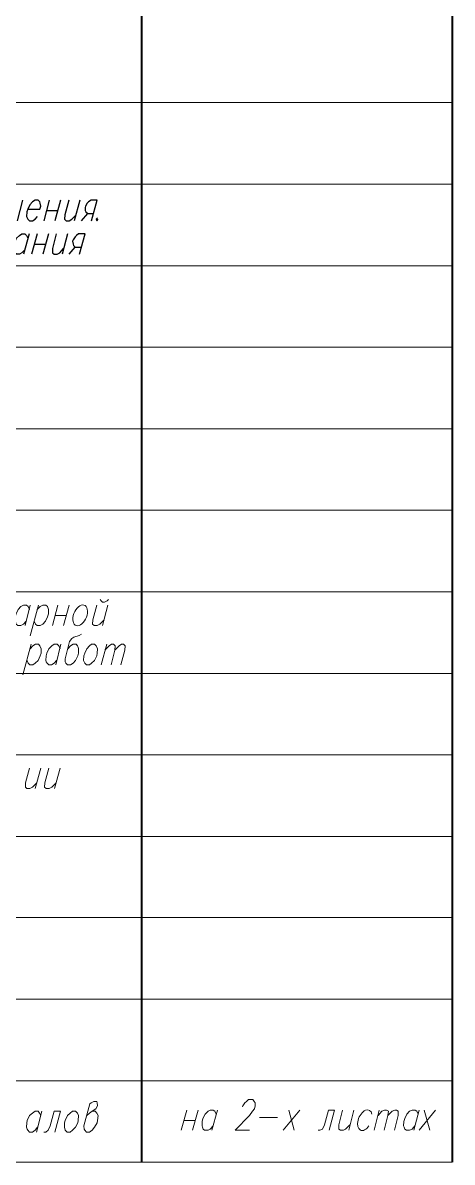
# Model space of a CAD drawing. Header units: millimetres. Extents: x 2185 to 4647, y 1259 to 2456.
# Drawn here: x 3978.1 to 3999.1, y 2339.2 to 2395.2 of the extents above; entities that cross this region are included whole.
import ezdxf

# ---------------------------------------------------------------- set-up
doc = ezdxf.new("R2010")
doc.units = ezdxf.units.MM
doc.layers.add('PDF _0', color=7, linetype='Continuous')
doc.layers.add('PDF _текст', color=7, linetype='Continuous')

msp = doc.modelspace()

# ---------------------------------------------------------------- linework, layer by layer
at = {"layer": 'PDF _0', "lineweight": 40}
for points in [[(3906.657, 2339.25), (3906.657, 2418.503), (3999.14, 2418.503), (3999.14, 2339.25)], [(3983.899, 2418.503), (3983.899, 2339.25)]]:
    msp.add_lwpolyline(points, dxfattribs=at)
at = {"layer": 'PDF _0', "lineweight": 20}
for points in [[(3906.657, 2391.238), (3999.14, 2391.238)], [(3906.657, 2387.237), (3999.14, 2387.237)], [(3906.657, 2383.237), (3999.14, 2383.237)], [(3906.657, 2379.236), (3999.14, 2379.236)], [(3906.657, 2375.235), (3999.14, 2375.235)], [(3906.657, 2371.234), (3999.14, 2371.234)], [(3906.657, 2367.234), (3999.14, 2367.234)], [(3978.226, 2365.794), (3978.099, 2365.646), (3977.972, 2365.583), (3977.823, 2365.583), (3977.739, 2365.646), (3977.718, 2365.71), (3977.675, 2365.794), (3977.696, 2366.006), (3977.739, 2366.154), (3977.845, 2366.366), (3977.972, 2366.514), (3978.099, 2366.577), (3978.247, 2366.577), (3978.331, 2366.514), (3978.395, 2366.366)], [(3978.437, 2366.577), (3978.183, 2365.583)], [(3978.84, 2366.577), (3978.437, 2365.075)], [(3978.776, 2366.366), (3978.924, 2366.514), (3979.051, 2366.577), (3979.199, 2366.577), (3979.284, 2366.514), (3979.326, 2366.366), (3979.326, 2366.154), (3979.284, 2366.006), (3979.178, 2365.794), (3979.051, 2365.646), (3978.924, 2365.583), (3978.776, 2365.583), (3978.691, 2365.646), (3978.628, 2365.794)], [(3979.792, 2366.577), (3979.517, 2365.583)], [(3980.342, 2366.577), (3980.067, 2365.583)], [(3981.697, 2366.577), (3981.507, 2365.858), (3981.486, 2365.646), (3981.57, 2365.583), (3981.718, 2365.583), (3981.845, 2365.646), (3982.057, 2365.858)], [(3981.867, 2366.853), (3981.909, 2366.789), (3981.972, 2366.726), (3982.078, 2366.726), (3982.205, 2366.789), (3982.269, 2366.853)], [(3982.248, 2366.577), (3981.972, 2365.583)], [(3979.665, 2366.069), (3980.215, 2366.069)], [(3980.956, 2365.159), (3980.829, 2365.096), (3980.575, 2365.011), (3980.469, 2364.948), (3980.364, 2364.799), (3980.152, 2363.953), (3980.152, 2363.804), (3980.173, 2363.741), (3980.258, 2363.656), (3980.406, 2363.656), (3980.533, 2363.741), (3980.66, 2363.868), (3980.766, 2364.101), (3980.808, 2364.228), (3980.808, 2364.439), (3980.787, 2364.524), (3980.745, 2364.588), (3980.681, 2364.672), (3980.533, 2364.672), (3980.406, 2364.588), (3980.279, 2364.439)], [(3978.48, 2364.672), (3978.077, 2363.169)], [(3978.437, 2364.439), (3978.564, 2364.588), (3978.691, 2364.672), (3978.84, 2364.672), (3978.903, 2364.588), (3978.967, 2364.439), (3978.967, 2364.228), (3978.924, 2364.101), (3978.818, 2363.868), (3978.67, 2363.741), (3978.564, 2363.656), (3978.416, 2363.656), (3978.331, 2363.741), (3978.289, 2363.868)], [(3979.729, 2363.868), (3979.602, 2363.741), (3979.475, 2363.656), (3979.348, 2363.656), (3979.263, 2363.741), (3979.221, 2363.804), (3979.199, 2363.868), (3979.221, 2364.101), (3979.242, 2364.228), (3979.348, 2364.439), (3979.496, 2364.588), (3979.602, 2364.672), (3979.75, 2364.672), (3979.834, 2364.588), (3979.898, 2364.439)], [(3979.94, 2364.672), (3979.686, 2363.656)], [(3982.184, 2364.672), (3981.909, 2363.656)], [(3982.099, 2364.376), (3982.311, 2364.588), (3982.417, 2364.672), (3982.523, 2364.672), (3982.607, 2364.588), (3982.586, 2364.376), (3982.396, 2363.656)], [(3982.586, 2364.376), (3982.798, 2364.588), (3982.904, 2364.672), (3983.01, 2364.672), (3983.094, 2364.588), (3983.073, 2364.376), (3982.883, 2363.656)], [(3906.657, 2363.233), (3999.14, 2363.233)], [(3906.657, 2359.232), (3999.14, 2359.232)], [(3978.395, 2358.576), (3978.204, 2357.856), (3978.204, 2357.645), (3978.268, 2357.581), (3978.416, 2357.581), (3978.543, 2357.645), (3978.755, 2357.856)], [(3978.945, 2358.576), (3978.67, 2357.581)], [(3979.348, 2358.576), (3979.157, 2357.856), (3979.136, 2357.645), (3979.221, 2357.581), (3979.369, 2357.581), (3979.496, 2357.645), (3979.707, 2357.856)], [(3979.898, 2358.576), (3979.623, 2357.581)], [(3906.657, 2355.231), (3999.14, 2355.231)], [(3906.657, 2351.252), (3999.14, 2351.252)], [(3906.657, 2347.251), (3999.14, 2347.251)], [(3906.657, 2343.25), (3999.14, 2343.25)], [(3988.852, 2341.959), (3988.873, 2342.023), (3988.958, 2342.171), (3989.042, 2342.234), (3989.148, 2342.319), (3989.36, 2342.319), (3989.424, 2342.234), (3989.466, 2342.171), (3989.466, 2342.023), (3989.445, 2341.874), (3989.339, 2341.747), (3989.191, 2341.536), (3988.492, 2340.816), (3989.191, 2340.816)], [(3986.121, 2341.811), (3985.846, 2340.816)], [(3985.973, 2341.303), (3986.523, 2341.303)], [(3986.672, 2341.811), (3986.396, 2340.816)], [(3987.413, 2341.028), (3987.264, 2340.879), (3987.159, 2340.816), (3986.989, 2340.816), (3986.926, 2340.879), (3986.883, 2340.964), (3986.862, 2341.028), (3986.862, 2341.239), (3986.905, 2341.388), (3987.01, 2341.599), (3987.159, 2341.747), (3987.264, 2341.811), (3987.413, 2341.811), (3987.497, 2341.747), (3987.561, 2341.599)], [(3987.624, 2341.811), (3987.349, 2340.816)], [(3989.678, 2341.451), (3990.567, 2341.451)], [(3991.667, 2341.811), (3990.842, 2340.816)], [(3991.117, 2341.811), (3991.392, 2340.816)], [(3993.107, 2340.816), (3993.361, 2341.811), (3993.064, 2341.811), (3992.874, 2341.091), (3992.768, 2340.879), (3992.641, 2340.816), (3992.556, 2340.816)], [(3993.763, 2341.811), (3993.572, 2341.091), (3993.572, 2340.879), (3993.657, 2340.816), (3993.805, 2340.816), (3993.911, 2340.879), (3994.123, 2341.091)], [(3994.313, 2341.811), (3994.059, 2340.816)], [(3995.562, 2341.811), (3995.308, 2340.816)], [(3995.499, 2341.536), (3995.689, 2341.747), (3995.816, 2341.811), (3995.922, 2341.811), (3996.007, 2341.747), (3995.986, 2341.536), (3995.795, 2340.816)], [(3995.986, 2341.536), (3996.197, 2341.747), (3996.324, 2341.811), (3996.409, 2341.811), (3996.494, 2341.747), (3996.494, 2341.536), (3996.303, 2340.816)], [(3997.298, 2341.028), (3997.171, 2340.879), (3997.044, 2340.816), (3996.896, 2340.816), (3996.811, 2340.879), (3996.79, 2340.964), (3996.748, 2341.028), (3996.769, 2341.239), (3996.811, 2341.388), (3996.917, 2341.599), (3997.044, 2341.747), (3997.171, 2341.811), (3997.319, 2341.811), (3997.404, 2341.747), (3997.467, 2341.599)], [(3997.51, 2341.811), (3997.256, 2340.816)], [(3998.314, 2341.811), (3997.51, 2340.816)], [(3997.764, 2341.811), (3998.039, 2340.816)], [(3906.657, 2339.25), (3999.14, 2339.25)]]:
    msp.add_lwpolyline(points, dxfattribs=at)
at = {"layer": 'PDF _0', "lineweight": 25}
for points in [[(3977.802, 2385.438), (3978.077, 2386.454)], [(3978.31, 2386.01), (3978.903, 2386.01), (3978.945, 2386.158), (3978.924, 2386.306), (3978.903, 2386.37), (3978.818, 2386.454), (3978.67, 2386.454), (3978.543, 2386.37), (3978.416, 2386.221), (3978.31, 2386.01), (3978.268, 2385.883), (3978.247, 2385.65), (3978.31, 2385.523), (3978.395, 2385.438), (3978.543, 2385.438), (3978.67, 2385.523), (3978.797, 2385.65)], [(3979.369, 2386.454), (3979.094, 2385.438)], [(3979.919, 2386.454), (3979.644, 2385.438)], [(3980.321, 2386.454), (3980.131, 2385.734), (3980.11, 2385.523), (3980.194, 2385.438), (3980.342, 2385.438), (3980.469, 2385.523), (3980.681, 2385.734)], [(3980.872, 2386.454), (3980.596, 2385.438)], [(3981.443, 2385.438), (3981.718, 2386.454), (3981.422, 2386.454), (3981.295, 2386.37), (3981.231, 2386.306), (3981.147, 2386.158), (3981.126, 2386.094), (3981.126, 2385.946), (3981.168, 2385.883), (3981.253, 2385.798), (3981.549, 2385.798)], [(3979.242, 2385.946), (3979.792, 2385.946)], [(3980.956, 2385.438), (3981.253, 2385.798)], [(3981.74, 2385.586), (3981.676, 2385.523), (3981.697, 2385.438), (3981.761, 2385.523)], [(3978.162, 2384.02), (3978.014, 2383.872), (3977.908, 2383.808), (3977.76, 2383.808), (3977.675, 2383.872), (3977.633, 2383.935), (3977.612, 2384.02), (3977.612, 2384.232), (3977.654, 2384.38), (3977.76, 2384.591), (3977.908, 2384.718), (3978.014, 2384.803), (3978.162, 2384.803), (3978.247, 2384.718), (3978.31, 2384.591)], [(3978.374, 2384.803), (3978.099, 2383.808)], [(3978.776, 2384.803), (3978.501, 2383.808)], [(3979.326, 2384.803), (3979.051, 2383.808)], [(3979.707, 2384.803), (3979.517, 2384.083), (3979.517, 2383.872), (3979.602, 2383.808), (3979.75, 2383.808), (3979.877, 2383.872), (3980.067, 2384.083)], [(3980.258, 2384.803), (3980.004, 2383.808)], [(3980.85, 2383.808), (3981.126, 2384.803), (3980.808, 2384.803), (3980.702, 2384.718), (3980.639, 2384.655), (3980.533, 2384.507), (3980.512, 2384.443), (3980.533, 2384.295), (3980.554, 2384.232), (3980.639, 2384.147), (3980.935, 2384.147)], [(3978.628, 2384.295), (3979.178, 2384.295)], [(3980.342, 2383.808), (3980.639, 2384.147)]]:
    msp.add_lwpolyline(points, dxfattribs=at)
at = {"layer": 'PDF _0', "lineweight": 20}
msp.add_lwpolyline([(3981.443, 2364.672), (3981.591, 2364.672), (3981.676, 2364.588), (3981.74, 2364.439), (3981.718, 2364.228), (3981.697, 2364.101), (3981.591, 2363.868), (3981.443, 2363.741), (3981.337, 2363.656), (3981.189, 2363.656), (3981.104, 2363.741), (3981.041, 2363.868), (3981.062, 2364.101), (3981.104, 2364.228), (3981.21, 2364.439), (3981.337, 2364.588)], close=True, dxfattribs=at)
for centre, major_axis, ratio, start_param, end_param in [((3980.882, 2366.081), (0.208, 0.495), 0.589085, 0.469595, 6.75278), ((3994.854, 2341.312), (0.209, 0.492), 0.588119, 5.560953, 10.646591)]:
    msp.add_ellipse(centre, major_axis=major_axis, ratio=ratio, start_param=start_param, end_param=end_param, dxfattribs=at)
at = {"layer": 'PDF _текст', "lineweight": 20}
for points in [[(3981.21, 2341.536), (3981.337, 2341.663), (3981.464, 2341.747), (3981.655, 2341.874), (3981.74, 2342.023), (3981.718, 2342.171), (3981.697, 2342.234), (3981.549, 2342.234), (3981.422, 2342.171), (3981.359, 2342.107), (3981.062, 2341.028), (3981.083, 2340.879), (3981.104, 2340.816), (3981.189, 2340.731), (3981.337, 2340.731), (3981.464, 2340.816), (3981.591, 2340.964), (3981.718, 2341.176), (3981.74, 2341.303), (3981.761, 2341.536), (3981.697, 2341.663), (3981.613, 2341.747), (3981.464, 2341.747)], [(3978.797, 2340.964), (3978.67, 2340.816), (3978.543, 2340.731), (3978.395, 2340.731), (3978.31, 2340.816), (3978.289, 2340.879), (3978.247, 2340.964), (3978.268, 2341.176), (3978.289, 2341.303), (3978.395, 2341.536), (3978.543, 2341.663), (3978.67, 2341.747), (3978.818, 2341.747), (3978.882, 2341.663), (3978.945, 2341.536)], [(3979.009, 2341.747), (3978.734, 2340.731)], [(3979.644, 2340.731), (3979.919, 2341.747), (3979.602, 2341.747), (3979.411, 2341.028), (3979.305, 2340.816), (3979.199, 2340.731), (3979.094, 2340.731)]]:
    msp.add_lwpolyline(points, dxfattribs=at)
msp.add_lwpolyline([(3980.512, 2341.747), (3980.66, 2341.747), (3980.745, 2341.663), (3980.808, 2341.536), (3980.787, 2341.303), (3980.766, 2341.176), (3980.66, 2340.964), (3980.512, 2340.816), (3980.385, 2340.731), (3980.237, 2340.731), (3980.152, 2340.816), (3980.11, 2340.964), (3980.11, 2341.176), (3980.152, 2341.303), (3980.258, 2341.536), (3980.385, 2341.663)], close=True, dxfattribs=at)

doc.saveas('drawing.dxf')
